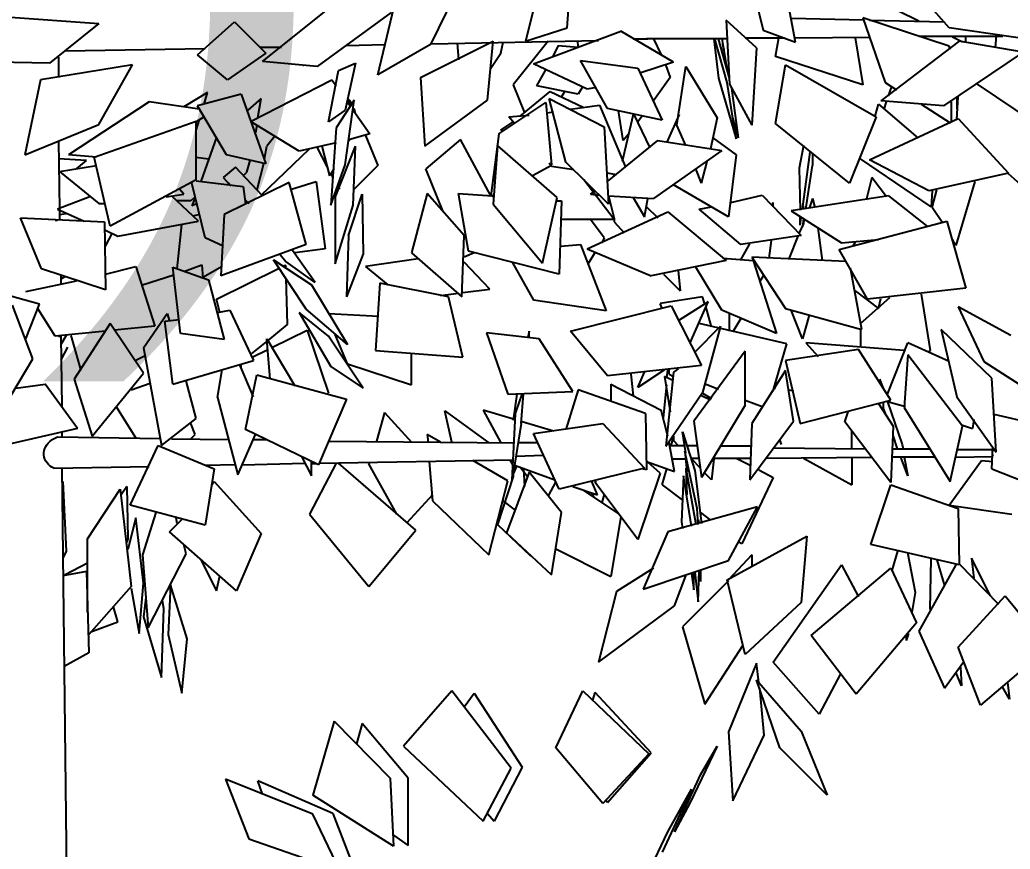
# Model space of a CAD drawing. Header units: millimetres. Extents: x 563079 to 571925, y 2063830 to 2067381.
# Drawn here: x 570974.444 to 570978.65, y 2066241.884 to 2066245.406 of the extents above; entities that cross this region are included whole.
import ezdxf
from ezdxf.enums import TextEntityAlignment as Align

# ---------------------------------------------------------------- set-up
doc = ezdxf.new("R2010")
doc.units = ezdxf.units.MM
doc.header["$MEASUREMENT"] = 0
doc.layers.add('MATCATDUONG', color=8, linetype='Continuous')
doc.layers.add('SO', color=48, linetype='Continuous')
doc.styles.add('TIEUDE', font='', dxfattribs={"width": 0.8})
doc.styles.get('TIEUDE').set_extended_font_data('.VnAvantH')

# ---------------------------------------------------------------- blocks, each defined once
blk = doc.blocks.new('fasfsfsdf')
at = {"color": 99, "linetype": 'ByBlock'}
for p, q in [((596091.9422, 2065630.7686), (596091.9185, 2065631.0897)), ((596090.3201, 2065630.7686), (596090.4961, 2065630.9684)), ((596091.1573, 2065630.9577), (596091.1097, 2065630.7579)), ((596092.0564, 2065630.9648), (596092.1182, 2065630.7115)), ((596090.9718, 2065630.7079), (596091.0146, 2065630.9291)), ((596092.3989, 2065630.9505), (596092.5226, 2065630.6972)), ((596090.4485, 2065630.7971), (596090.6293, 2065630.8863)), ((596092.7462, 2065630.5688), (596092.6701, 2065630.8899)), ((596093.2362, 2065630.6259), (596092.9222, 2065630.8756)), ((596092.6891, 2065630.8328), (596093.0031, 2065630.6045)), ((596090.3201, 2065630.6901), (596090.6864, 2065630.8114)), ((596090.6578, 2065630.8007), (596090.3391, 2065630.7935)), ((596090.6864, 2065630.8114), (596090.5912, 2065630.5367)), ((596090.6816, 2065630.8007), (596090.9908, 2065630.8078)), ((596091.1383, 2065630.6829), (596091.2667, 2065630.8007)), ((596091.2667, 2065630.8007), (596091.2525, 2065630.5295)), ((596093.3551, 2065630.7935), (596093.2219, 2065630.6615)), ((596093.5121, 2065630.6544), (596093.3551, 2065630.7935)), ((596094.3256, 2065630.815), (596093.9307, 2065630.7864)), ((596093.9307, 2065630.7864), (596094.14, 2065630.6187)), ((596089.9538, 2065630.7151), (596090.3201, 2065630.7686)), ((596091.1097, 2065630.7579), (596090.9718, 2065630.7079)), ((596091.4903, 2065630.6223), (596091.7139, 2065630.7543)), ((596092.0849, 2065630.6152), (596091.7139, 2065630.7543)), ((596092.1182, 2065630.7115), (596091.9422, 2065630.7686)), ((596090.0061, 2065630.6651), (596090.2772, 2065630.7115)), ((596090.4485, 2065630.7329), (596090.0917, 2065630.7329)), ((596090.1203, 2065630.7365), (596090.125, 2065630.6829)), ((596090.2487, 2065630.7044), (596090.2487, 2065630.7293)), ((596090.263, 2065630.7079), (596090.3058, 2065630.7293)), ((596090.2772, 2065630.7115), (596090.6102, 2065630.4582)), ((596090.9718, 2065630.7258), (596090.6578, 2065630.7293)), ((596090.7197, 2065630.7258), (596090.6864, 2065630.526)), ((596091.1859, 2065630.7258), (596091.0194, 2065630.7258)), ((596091.0574, 2065630.6473), (596091.0431, 2065630.7258)), ((596091.2525, 2065630.5545), (596091.3, 2065630.7222)), ((596091.262, 2065630.7222), (596091.6045, 2065630.7222)), ((596091.262, 2065630.5367), (596091.3143, 2065630.7222)), ((596091.2858, 2065630.7222), (596091.262, 2065630.5866)), ((596091.2762, 2065630.6722), (596091.281, 2065630.7008)), ((596091.3191, 2065630.7222), (596091.3, 2065630.5545)), ((596091.3143, 2065630.7222), (596091.3191, 2065630.7222)), ((596091.5759, 2065630.7222), (596091.5426, 2065630.6544)), ((596091.6616, 2065630.7222), (596091.5997, 2065630.7222)), ((596092.5178, 2065630.7008), (596091.809, 2065630.7151)), ((596091.8994, 2065630.7151), (596091.8947, 2065630.6865)), ((596092.0231, 2065630.7115), (596092.1706, 2065630.526)), ((596092.2229, 2065630.6615), (596092.2134, 2065630.7079)), ((596092.5654, 2065630.5581), (596092.2562, 2065630.7115)), ((596092.28, 2065630.4617), (596092.2562, 2065630.7115)), ((596092.4084, 2065630.7044), (596092.4037, 2065630.633)), ((596090.0061, 2065630.6651), (596090.3438, 2065630.4368)), ((596090.3153, 2065630.6758), (596090.3201, 2065630.6901)), ((596091.1383, 2065630.6829), (596091.1573, 2065630.3547)), ((596091.2762, 2065630.6794), (596091.2762, 2065630.6722)), ((596091.9803, 2065630.6936), (596091.8947, 2065630.6865)), ((596091.9803, 2065630.6936), (596092.0041, 2065630.6437)), ((596092.2657, 2065630.5973), (596092.2229, 2065630.6615)), ((596092.5226, 2065630.6972), (596092.7462, 2065630.5688)), ((596092.8806, 2065630.6935), (596092.7158, 2065630.6972)), ((596093.2457, 2065630.6865), (596093.1553, 2065630.6865)), ((596093.2219, 2065630.6615), (596093.3836, 2065630.5474)), ((596093.2504, 2065630.6901), (596093.2457, 2065630.6865)), ((596093.4788, 2065630.6794), (596094.0734, 2065630.6687)), ((596090.6864, 2065630.526), (596091.0574, 2065630.6473)), ((596091.4903, 2065630.6223), (596091.633, 2065630.5759)), ((596091.8852, 2065630.6294), (596091.6425, 2065630.5973)), ((596091.771, 2065630.4261), (596091.8852, 2065630.6294)), ((596091.8566, 2065630.5081), (596092.0849, 2065630.6152)), ((596092.9127, 2065630.5866), (596092.8413, 2065630.6187)), ((596092.8413, 2065630.6187), (596092.8841, 2065630.4189)), ((596093.0031, 2065630.6045), (596093.2362, 2065630.6259)), ((596093.3836, 2065630.5474), (596093.5121, 2065630.6544)), ((596094.102, 2065630.6437), (596094.102, 2065630.5581)), ((596094.14, 2065630.6187), (596094.5253, 2065630.6259)), ((596091.0146, 2065630.6116), (596090.6293, 2065630.3904)), ((596091.0574, 2065630.3618), (596091.0146, 2065630.6116)), ((596091.438, 2065630.6045), (596091.3048, 2065630.3868)), ((596091.476, 2065630.3547), (596091.438, 2065630.6045)), ((596091.5236, 2065630.608), (596091.5046, 2065630.5581)), ((596091.6425, 2065630.5973), (596091.5379, 2065630.3761)), ((596092.0707, 2065630.5224), (596092.0326, 2065630.5902)), ((596092.9555, 2065630.369), (596092.9127, 2065630.5866)), ((596093.0602, 2065630.608), (596093.0649, 2065630.608)), ((596093.0649, 2065630.608), (596093.0649, 2065630.608)), ((596093.9307, 2065630.3583), (596093.788, 2065630.6116)), ((596093.788, 2065630.6116), (596094.1781, 2065630.5474)), ((596090.5912, 2065630.5367), (596090.5436, 2065630.5046)), ((596091.3, 2065630.5545), (596091.2239, 2065630.2976)), ((596091.2239, 2065630.2976), (596091.262, 2065630.5367)), ((596091.5046, 2065630.5581), (596091.5759, 2065630.4582)), ((596092.5654, 2065630.5581), (596092.5464, 2065630.2655)), ((596092.9412, 2065630.5474), (596092.9222, 2065630.5224)), ((596093.2837, 2065630.3725), (596092.9412, 2065630.5474)), ((596094.1781, 2065630.5474), (596094.2447, 2065630.2298)), ((596090.2011, 2065630.5295), (596089.9157, 2065630.3369)), ((596090.5769, 2065630.4796), (596090.5627, 2065630.5188)), ((596091.2525, 2065630.5295), (596091.1573, 2065630.3547)), ((596091.2144, 2065630.3012), (596091.2429, 2065630.5117)), ((596091.8186, 2065630.5153), (596091.8566, 2065630.5081)), ((596092.0136, 2065630.4974), (596091.8709, 2065630.4296)), ((596091.8756, 2065630.5188), (596091.8947, 2065630.4867)), ((596091.8947, 2065630.4867), (596092.0707, 2065630.5224)), ((596091.966, 2065630.476), (596091.9518, 2065630.4974)), ((596092.142, 2065630.394), (596092.0136, 2065630.4974)), ((596092.1706, 2065630.526), (596092.123, 2065630.4082)), ((596093.4835, 2065630.4439), (596093.4693, 2065630.4938)), ((596093.4693, 2065630.4938), (596093.5692, 2065630.4332)), ((596090.2868, 2065630.3797), (596090.282, 2065630.476)), ((596090.282, 2065630.476), (596090.2868, 2065630.4724)), ((596090.2868, 2065630.4724), (596090.2868, 2065630.4225)), ((596090.3105, 2065630.369), (596090.3105, 2065630.4546)), ((596090.3438, 2065630.4368), (596090.6102, 2065630.4582)), ((596090.596, 2065630.4225), (596090.5865, 2065630.4546)), ((596092.0183, 2065630.4689), (596091.7853, 2065630.3476)), ((596091.947, 2065630.1977), (596092.0183, 2065630.4689)), ((596092.0326, 2065630.451), (596092.0088, 2065630.187)), ((596092.2324, 2065630.319), (596092.0326, 2065630.451)), ((596092.5464, 2065630.2655), (596092.28, 2065630.4617)), ((596092.8841, 2065630.187), (596092.8461, 2065630.4617)), ((596092.8461, 2065630.4617), (596092.9222, 2065630.344)), ((596092.8556, 2065630.4439), (596092.8651, 2065630.4617)), ((596092.8604, 2065630.4368), (596092.8699, 2065630.4653)), ((596092.8746, 2065630.4546), (596092.8604, 2065630.4332)), ((596092.8651, 2065630.4617), (596092.8699, 2065630.4582)), ((596093.3266, 2065630.4867), (596093.2219, 2065630.1906)), ((596093.2409, 2065630.4689), (596093.298, 2065630.4189)), ((596093.2552, 2065630.3868), (596093.2409, 2065630.4689)), ((596093.3266, 2065630.4867), (596093.5121, 2065630.4368)), ((596093.5026, 2065630.4225), (596093.7166, 2065630.4546)), ((596093.7166, 2065630.4546), (596094.0592, 2065630.2298)), ((596090.439, 2065630.4439), (596090.3153, 2065630.3654)), ((596090.6198, 2065630.4439), (596090.4533, 2065630.3012)), ((596090.634, 2065630.394), (596090.6198, 2065630.4439)), ((596091.5379, 2065630.3761), (596091.771, 2065630.4261)), ((596091.8043, 2065630.4403), (596091.6949, 2065630.1763)), ((596091.7044, 2065630.2905), (596091.7234, 2065630.4154)), ((596091.928, 2065630.4225), (596091.8043, 2065630.4403)), ((596092.0279, 2065630.4082), (596091.9993, 2065630.4118)), ((596092.8508, 2065630.4189), (596092.7795, 2065630.319)), ((596092.8413, 2065630.4047), (596092.8461, 2065630.4261)), ((596092.8841, 2065630.4189), (596092.9555, 2065630.369)), ((596093.3884, 2065630.2298), (596093.5121, 2065630.4368)), ((596090.282, 2065630.3832), (596090.0679, 2065630.1513)), ((596090.6578, 2065630.2084), (596090.282, 2065630.3832)), ((596090.3153, 2065630.3654), (596090.3105, 2065630.369)), ((596090.6293, 2065630.3904), (596090.7434, 2065630.1085)), ((596091.2144, 2065630.3012), (596091.2382, 2065630.3868)), ((596091.3048, 2065630.3868), (596091.3333, 2065630.2548)), ((596091.4665, 2065630.4011), (596091.5189, 2065630.2833)), ((596091.5902, 2065630.2584), (596091.6568, 2065630.4011)), ((596091.6235, 2065630.394), (596091.6425, 2065630.369)), ((596091.6568, 2065630.4011), (596091.6616, 2065630.4011)), ((596091.6616, 2065630.4011), (596091.7091, 2065630.2013)), ((596092.1896, 2065630.3904), (596092.104, 2065630.3975)), ((596092.1658, 2065630.3618), (596092.1896, 2065630.3904)), ((596092.2229, 2065630.3333), (596092.1706, 2065630.369)), ((596093.0792, 2065630.2441), (596093.2837, 2065630.369)), ((596093.2837, 2065630.369), (596093.2837, 2065630.3725)), ((596093.4835, 2065630.3904), (596093.5168, 2065630.369)), ((596093.5168, 2065630.3333), (596093.5026, 2065630.3797)), ((596093.9497, 2065630.2191), (596093.5168, 2065630.3725)), ((596093.5168, 2065630.1228), (596093.5168, 2065630.3725)), ((596090.7434, 2065630.1085), (596091.0574, 2065630.3618)), ((596091.438, 2065630.2691), (596091.476, 2065630.3547)), ((596091.7853, 2065630.3476), (596091.7662, 2065630.0193)), ((596092.2134, 2065630.3297), (596092.2229, 2065630.3333)), ((596092.9222, 2065630.344), (596092.946, 2065630.0158)), ((596093.26, 2065630.3547), (596093.2647, 2065630.3226)), ((596094.2447, 2065630.2298), (596093.9307, 2065630.3583)), ((596091.3238, 2065630.3012), (596091.2239, 2065630.2298)), ((596091.5569, 2065630.2905), (596091.2858, 2065630.2477)), ((596091.771, 2065630.1157), (596091.5569, 2065630.2905)), ((596091.6806, 2065630.319), (596091.7044, 2065630.2905)), ((596092.2324, 2065630.319), (596092.2657, 2065630.055)), ((596092.2657, 2065630.055), (596092.3942, 2065630.2941)), ((596092.3942, 2065630.2941), (596092.5416, 2065630.1692)), ((596092.7985, 2065630.3119), (596092.7462, 2065630.1834)), ((596092.7795, 2065630.319), (596092.8651, 2065630.2941)), ((596092.8699, 2065630.2869), (596092.8604, 2065630.2976)), ((596092.9222, 2065630.2798), (596093.0792, 2065630.2441)), ((596093.1838, 2065630.3083), (596093.2171, 2065630.2655)), ((596093.4312, 2065630.3048), (596093.4978, 2065630.1157)), ((596094.102, 2065630.2869), (596094.0972, 2065629.9979)), ((596094.1067, 2065630.2833), (596094.102, 2065630.2869)), ((596090.9432, 2065629.9979), (596090.9099, 2065630.2405)), ((596090.9385, 2065630.2691), (596090.9575, 2065630.1727)), ((596091.2858, 2065630.2477), (596091.5759, 2065630.0443)), ((596091.9851, 2065630.0479), (596092.2372, 2065630.2691)), ((596092.2372, 2065630.2691), (596092.2562, 2065630.0193)), ((596092.927, 2065630.0479), (596092.8413, 2065630.2655)), ((596092.8508, 2065630.0158), (596092.8413, 2065630.2655)), ((596092.984, 2065630.2655), (596092.9507, 2065630.1406)), ((596092.9603, 2065630.1763), (596093.0031, 2065630.2619)), ((596093.2409, 2065630.0586), (596093.0364, 2065630.2548)), ((596093.2267, 2065630.212), (596093.2171, 2065630.2655)), ((596090.3962, 2065630.0086), (596090.6959, 2065630.212)), ((596090.4057, 2065630.0764), (596090.6578, 2065630.2084)), ((596090.9004, 2065630.2334), (596090.9004, 2065630.1834)), ((596091.2239, 2065630.2298), (596091.2572, 2065629.9658)), ((596091.3714, 2065630.1085), (596091.3476, 2065630.2013)), ((596091.7662, 2065630.0193), (596091.947, 2065630.1977)), ((596093.2219, 2065630.1906), (596093.3884, 2065630.2298)), ((596093.3028, 2065630.1549), (596093.2885, 2065630.2049)), ((596093.5168, 2065630.2191), (596093.4645, 2065630.212)), ((596093.8831, 2065629.9266), (596093.9497, 2065630.2191)), ((596093.9402, 2065630.2191), (596094.0592, 2065630.2298)), ((596093.983, 2065630.2049), (596094.102, 2065630.212)), ((596094.0259, 2065630.1692), (596093.983, 2065630.2049)), ((596090.929, 2065629.9979), (596090.9004, 2065630.1834)), ((596090.9575, 2065630.1727), (596090.9528, 2065629.9944)), ((596091.3714, 2065630.1085), (596091.3952, 2065630.1692)), ((596091.9137, 2065630.1656), (596092.0088, 2065630.1799)), ((596092.0088, 2065630.1799), (596092.0183, 2065630.1942)), ((596092.0088, 2065630.1834), (596092.0897, 2065630.1406)), ((596092.4703, 2065629.9908), (596092.5416, 2065630.1692)), ((596092.7462, 2065630.1834), (596092.8461, 2065630.0835)), ((596092.946, 2065630.0158), (596092.8841, 2065630.187)), ((596092.9317, 2065630.1692), (596092.9507, 2065630.1406)), ((596093.2314, 2065630.1906), (596093.26, 2065630.08)), ((596093.2362, 2065630.055), (596093.3503, 2065630.1763)), ((596093.317, 2065630.1406), (596093.3028, 2065630.1549)), ((596093.3503, 2065630.1763), (596093.4027, 2065630.1335)), ((596094.0972, 2065630.1585), (596093.9307, 2065630.0229)), ((596094.0972, 2065630.1585), (596093.9402, 2065630.1834)), ((596089.9918, 2065630.08), (596090.0679, 2065630.1478)), ((596090.0679, 2065630.1513), (596090.4057, 2065630.0764)), ((596090.2106, 2065630.1157), (596090.2915, 2065629.8445)), ((596090.5865, 2065630.0514), (596090.6483, 2065630.1335)), ((596090.6483, 2065630.1335), (596090.6721, 2065630.0372)), ((596091.7329, 2065630.1442), (596091.771, 2065630.1513)), ((596091.7472, 2065630.1478), (596091.7424, 2065630.1406)), ((596091.7424, 2065629.9551), (596091.8709, 2065630.1228)), ((596092.9365, 2065630.1335), (596092.9412, 2065630.1478)), ((596093.0078, 2065630.1157), (596092.9698, 2065629.8302)), ((596093.1125, 2065630.0835), (596093.0078, 2065630.1157)), ((596093.0506, 2065629.8481), (596093.122, 2065630.1121)), ((596093.122, 2065630.1121), (596093.3979, 2065629.9765)), ((596093.5168, 2065630.1192), (596093.317, 2065630.0943)), ((596093.4027, 2065630.1335), (596093.3694, 2065630.0978)), ((596093.5168, 2065630.1228), (596093.8831, 2065629.9266)), ((596090.3914, 2065630.0051), (596090.3724, 2065630.08)), ((596090.3914, 2065630.0764), (596090.3962, 2065630.0086)), ((596091.2572, 2065629.9658), (596091.4903, 2065630.1014)), ((596091.8423, 2065630.0621), (596091.8233, 2065630.0764)), ((596092.9079, 2065630.0835), (596092.9127, 2065630.0943)), ((596093.317, 2065630.0943), (596093.3075, 2065630.0193)), ((596093.3836, 2065630.1014), (596093.3741, 2065630.1085)), ((596093.4788, 2065629.8766), (596093.5359, 2065630.1085)), ((596093.5692, 2065630.0621), (596093.5882, 2065630.0835)), ((596090.5769, 2065630.055), (596090.4104, 2065629.923)), ((596090.5769, 2065630.055), (596090.9908, 2065629.9908)), ((596090.9004, 2065630.0443), (596090.8909, 2065630.0051)), ((596090.9004, 2065630.0443), (596090.9147, 2065630.0015)), ((596091.1145, 2065630.0586), (596090.948, 2065629.8873)), ((596091.0717, 2065630.0158), (596091.0669, 2065630.0265)), ((596091.0669, 2065630.0086), (596091.0669, 2065630.0265)), ((596091.2477, 2065630.0265), (596091.1145, 2065630.0586)), ((596091.7662, 2065630.055), (596091.5759, 2065630.0443)), ((596091.614, 2065629.9658), (596091.5997, 2065630.0443)), ((596091.6616, 2065630.0479), (596091.614, 2065629.9658)), ((596091.7662, 2065630.055), (596091.7424, 2065629.9587)), ((596091.8423, 2065630.0621), (596091.8043, 2065630.0586)), ((596091.9851, 2065630.0336), (596091.966, 2065630.0336)), ((596091.966, 2065630.0336), (596091.9755, 2065629.7232)), ((596092.0469, 2065629.7696), (596091.9851, 2065630.0479)), ((596092.2657, 2065630.055), (596092.2514, 2065630.0586)), ((596092.261, 2065630.055), (596092.2514, 2065630.0514)), ((596092.4037, 2065630.0657), (596092.261, 2065630.055)), ((596092.3609, 2065629.8195), (596092.4037, 2065630.0657)), ((596092.3799, 2065629.8873), (596092.5369, 2065630.0657)), ((596092.5369, 2065630.0657), (596092.6035, 2065629.8124)), ((596092.8128, 2065630.0621), (596092.808, 2065629.8088)), ((596092.8699, 2065629.8873), (596092.8128, 2065630.0621)), ((596092.927, 2065630.0479), (596092.927, 2065629.766)), ((596093.3075, 2065630.0372), (596093.2933, 2065630.0229)), ((596093.3075, 2065630.0265), (596093.298, 2065630.0265)), ((596093.5073, 2065629.948), (596093.6215, 2065630.055)), ((596093.5216, 2065630.0514), (596093.5406, 2065630.0336)), ((596093.5216, 2065630.0479), (596093.5359, 2065630.0122)), ((596093.5406, 2065630.0336), (596093.5977, 2065630.0336)), ((596093.6453, 2065630.0514), (596093.5692, 2065630.0621)), ((596093.9688, 2065630.0514), (596094.1067, 2065629.9979)), ((596090.3486, 2065629.9408), (596090.3914, 2065630.0051)), ((596090.9908, 2065629.9908), (596090.7767, 2065629.8552)), ((596090.9385, 2065629.9979), (596090.9385, 2065630.0122)), ((596091.2049, 2065629.8481), (596091.3809, 2065629.9979)), ((596091.5141, 2065629.9872), (596091.2667, 2065629.7803)), ((596091.3809, 2065629.9979), (596091.3286, 2065630.0086)), ((596091.8566, 2065629.8302), (596091.5141, 2065629.9872)), ((596091.6045, 2065630.0086), (596091.5569, 2065629.9622)), ((596092.2562, 2065630.0193), (596092.0469, 2065629.7696)), ((596092.927, 2065629.766), (596092.8508, 2065630.0158)), ((596093.5121, 2065630.0229), (596093.5359, 2065630.0122)), ((596093.9307, 2065630.0229), (596093.9022, 2065630.0229)), ((596094.1067, 2065629.9979), (596093.9926, 2065629.948)), ((596094.0972, 2065629.9979), (596094.0972, 2065629.9944)), ((596094.0972, 2065629.9944), (596094.0972, 2065629.9515)), ((596090.3296, 2065629.948), (596090.2487, 2065629.6625)), ((596090.7863, 2065629.8267), (596090.3296, 2065629.948)), ((596090.9432, 2065629.923), (596090.9337, 2065629.9551)), ((596090.9337, 2065629.9551), (596090.9385, 2065629.9444)), ((596090.9385, 2065629.9587), (596090.9432, 2065629.923)), ((596090.9385, 2065629.9444), (596090.9385, 2065629.9373)), ((596090.9528, 2065629.9301), (596090.948, 2065629.9622)), ((596090.9528, 2065629.9301), (596090.9528, 2065629.9658)), ((596091.7424, 2065629.9444), (596091.6996, 2065629.898)), ((596091.7424, 2065629.9587), (596091.7424, 2065629.9551)), ((596091.7424, 2065629.9551), (596091.7424, 2065629.9444)), ((596091.7424, 2065629.9551), (596091.966, 2065629.9551)), ((596091.7853, 2065629.8766), (596091.8423, 2065629.9551)), ((596093.3979, 2065629.9765), (596093.4122, 2065629.7161)), ((596093.5026, 2065629.9765), (596093.5311, 2065629.9694)), ((596093.8498, 2065629.8837), (596093.5073, 2065629.948)), ((596093.9069, 2065629.9444), (596093.9022, 2065629.6554)), ((596094.2637, 2065629.9622), (596093.9069, 2065629.9444)), ((596094.0972, 2065629.9765), (596094.0687, 2065629.9801)), ((596094.1162, 2065629.9515), (596094.1067, 2065629.9515)), ((596094.1733, 2065629.7446), (596094.2637, 2065629.9622)), ((596090.8576, 2065629.7803), (596090.8766, 2065629.9194)), ((596090.9385, 2065629.9373), (596090.9575, 2065629.898)), ((596093.5977, 2065629.7446), (596093.5787, 2065629.9337)), ((596093.9022, 2065629.9087), (596093.8498, 2065629.8837)), ((596090.2915, 2065629.8445), (596090.3058, 2065629.8695)), ((596090.7767, 2065629.8552), (596090.6198, 2065629.8695)), ((596090.7197, 2065629.8588), (596090.7292, 2065629.8409)), ((596090.948, 2065629.8873), (596091.2049, 2065629.8481)), ((596090.9623, 2065629.8837), (596091.0003, 2065629.7874)), ((596091.0764, 2065629.8659), (596091.086, 2065629.791)), ((596091.7853, 2065629.8766), (596091.7948, 2065629.8552)), ((596092.3894, 2065629.6269), (596092.3799, 2065629.8873)), ((596092.8699, 2065629.8873), (596092.8794, 2065629.6269)), ((596093.4027, 2065629.8409), (596093.4788, 2065629.8766)), ((596093.9022, 2065629.8409), (596093.8736, 2065629.8945)), ((596090.6673, 2065629.6162), (596090.7863, 2065629.8267)), ((596091.2049, 2065629.7839), (596091.1668, 2065629.8516)), ((596091.8566, 2065629.8302), (596091.5855, 2065629.7161)), ((596091.8852, 2065629.8481), (596091.7757, 2065629.5662)), ((596091.9708, 2065629.8409), (596091.8852, 2065629.8481)), ((596091.9755, 2065629.7232), (596092.3609, 2065629.8195)), ((596092.9698, 2065629.8302), (596093.0982, 2065629.8124)), ((596093.0126, 2065629.6875), (596093.1077, 2065629.8231)), ((596093.0506, 2065629.8481), (596093.4122, 2065629.7161)), ((596090.7577, 2065629.7767), (596091.1573, 2065629.7946)), ((596091.1573, 2065629.7946), (596091.0146, 2065629.5769)), ((596091.1526, 2065629.7803), (596091.0527, 2065629.4699)), ((596091.281, 2065629.791), (596091.1526, 2065629.7803)), ((596091.2667, 2065629.7803), (596091.5855, 2065629.7161)), ((596091.8233, 2065629.816), (596091.8519, 2065629.7696)), ((596092.3371, 2065629.8124), (596092.3799, 2065629.7946)), ((596092.6035, 2065629.8124), (596092.3894, 2065629.6269)), ((596092.5749, 2065629.7874), (596092.7985, 2065629.7553)), ((596092.808, 2065629.8088), (596092.8794, 2065629.6269)), ((596093.0126, 2065629.6875), (596093.1363, 2065629.7767)), ((596093.1886, 2065629.7839), (596093.0269, 2065629.6768)), ((596093.0506, 2065629.5733), (596093.1886, 2065629.7839)), ((596093.1601, 2065629.8053), (596093.1363, 2065629.7767)), ((596090.6911, 2065629.4877), (596090.7387, 2065629.7482)), ((596091.2858, 2065629.5698), (596091.3952, 2065629.7517)), ((596091.4713, 2065629.7375), (596091.4618, 2065629.6518)), ((596092.1753, 2065629.7731), (596092.0849, 2065629.6126)), ((596092.2705, 2065629.659), (596092.3799, 2065629.7731)), ((596092.7985, 2065629.7553), (596092.7034, 2065629.6768)), ((596093.141, 2065629.7624), (596093.1363, 2065629.7517)), ((596093.1458, 2065629.7553), (596093.141, 2065629.7624)), ((596093.4312, 2065629.6162), (596093.1648, 2065629.7482)), ((596093.4074, 2065629.7553), (596093.4883, 2065629.7089)), ((596093.6167, 2065629.7517), (596093.4645, 2065629.6982)), ((596093.4931, 2065629.7624), (596093.4883, 2065629.7054)), ((596093.5692, 2065629.7339), (596093.4931, 2065629.7624)), ((596093.5834, 2065629.4699), (596093.6167, 2065629.7517)), ((596093.7737, 2065629.7553), (596093.6929, 2065629.502)), ((596093.9022, 2065629.7232), (596093.7737, 2065629.7553)), ((596093.9022, 2065629.6554), (596094.1733, 2065629.7446)), ((596091.124, 2065629.6911), (596091.105, 2065629.7196)), ((596091.5331, 2065629.7232), (596091.4618, 2065629.6518)), ((596093.1363, 2065629.7054), (596093.1315, 2065629.5091)), ((596093.4645, 2065629.6982), (596093.3979, 2065629.4449)), ((596093.7452, 2065629.6768), (596093.612, 2065629.7196)), ((596094.2399, 2065629.6483), (596094.0259, 2065629.6947)), ((596094.0734, 2065629.7125), (596094.0925, 2065629.7018)), ((596094.0925, 2065629.7161), (596094.0925, 2065629.6804)), ((596094.1828, 2065629.5948), (596094.5586, 2065629.6982)), ((596090.2487, 2065629.6625), (596090.6673, 2065629.6162)), ((596090.7197, 2065629.6518), (596090.6198, 2065629.5769)), ((596092.3846, 2065629.6447), (596092.2705, 2065629.659)), ((596092.4465, 2065629.6269), (596092.7367, 2065629.684)), ((596092.7367, 2065629.684), (596092.7557, 2065629.3985)), ((596093.0269, 2065629.6768), (596092.8746, 2065629.4235)), ((596090.439, 2065629.6376), (596090.4009, 2065629.3985)), ((596090.6959, 2065629.5127), (596090.5722, 2065629.6233)), ((596090.6198, 2065629.5769), (596090.6102, 2065629.6197)), ((596091.3571, 2065629.5948), (596091.3666, 2065629.6269)), ((596091.3666, 2065629.6269), (596091.5474, 2065629.5983)), ((596091.7757, 2065629.5662), (596092.0849, 2065629.6126)), ((596092.3846, 2065629.37), (596092.4465, 2065629.6269)), ((596092.4037, 2065629.6411), (596092.4798, 2065629.6304)), ((596093.4169, 2065629.5591), (596093.4312, 2065629.6162)), ((596090.0584, 2065629.4627), (596090.282, 2065629.5841)), ((596090.282, 2065629.5841), (596090.1726, 2065629.3521)), ((596091.0146, 2065629.5769), (596090.6911, 2065629.4877)), ((596090.9432, 2065629.4485), (596090.9908, 2065629.5698)), ((596091.0527, 2065629.4699), (596091.2858, 2065629.5698)), ((596091.3286, 2065629.4984), (596091.3524, 2065629.5805)), ((596091.3428, 2065629.6055), (596091.4665, 2065629.527)), ((596091.419, 2065629.4306), (596091.3428, 2065629.6055)), ((596091.4998, 2065629.5876), (596091.3714, 2065629.3343)), ((596091.928, 2065629.4806), (596091.4998, 2065629.5876)), ((596091.5379, 2065629.5769), (596091.5474, 2065629.5983)), ((596092.8746, 2065629.4235), (596093.0506, 2065629.5733)), ((596093.3741, 2065629.5698), (596093.2742, 2065629.3557)), ((596093.4265, 2065629.5591), (596093.3741, 2065629.5698)), ((596094.1162, 2065629.4592), (596094.1876, 2065629.5733)), ((596094.2399, 2065629.4485), (596094.1828, 2065629.5948)), ((596094.2114, 2065629.3628), (596094.297, 2065629.5912)), ((596090.9147, 2065629.5484), (596090.9432, 2065629.4485)), ((596091.2049, 2065629.5341), (596091.2382, 2065629.477)), ((596091.2525, 2065629.4806), (596091.2525, 2065629.5555)), ((596092.9555, 2065629.5555), (596092.7414, 2065629.5448)), ((596093.0792, 2065629.5591), (596092.946, 2065629.3307)), ((596092.9555, 2065629.4592), (596093.0792, 2065629.5591)), ((596093.65, 2065629.5234), (596093.5882, 2065629.5305)), ((596093.6167, 2065629.2558), (596093.65, 2065629.5234)), ((596093.6405, 2065629.5555), (596093.631, 2065629.5234)), ((596093.7404, 2065629.4092), (596093.6405, 2065629.5555)), ((596090.1393, 2065629.2808), (596090.3534, 2065629.4877)), ((596090.3534, 2065629.4877), (596090.2868, 2065629.2023)), ((596090.6959, 2065629.4877), (596090.6959, 2065629.4128)), ((596091.0098, 2065629.4271), (596091.3809, 2065629.5127)), ((596091.3999, 2065629.3914), (596091.2905, 2065629.502)), ((596091.2905, 2065629.502), (596091.3666, 2065629.2201)), ((596091.771, 2065629.2915), (596091.928, 2065629.4806)), ((596092.104, 2065629.452), (596092.104, 2065629.4806)), ((596092.104, 2065629.4806), (596092.1087, 2065629.452)), ((596093.0459, 2065629.4842), (596092.9555, 2065629.2166)), ((596093.1934, 2065629.4128), (596093.0459, 2065629.4842)), ((596093.1315, 2065629.5091), (596093.2124, 2065629.4413)), ((596093.6929, 2065629.502), (596093.8641, 2065629.4842)), ((596093.7404, 2065629.3022), (596093.8831, 2065629.5127)), ((596093.8831, 2065629.5127), (596094.0354, 2065629.2772)), ((596093.9022, 2065629.4806), (596094.1162, 2065629.4592)), ((596091.9185, 2065629.2237), (596092.0612, 2065629.4485)), ((596092.0612, 2065629.4485), (596092.2847, 2065629.4734)), ((596092.2847, 2065629.4734), (596092.1944, 2065629.213)), ((596092.808, 2065629.238), (596092.9555, 2065629.4592)), ((596092.8746, 2065629.3414), (596092.927, 2065629.4663)), ((596093.2171, 2065629.4485), (596093.0982, 2065629.2487)), ((596093.2029, 2065629.2772), (596093.2171, 2065629.4485)), ((596093.2124, 2065629.4413), (596093.2837, 2065629.3843)), ((596093.3979, 2065629.4449), (596093.5834, 2065629.4699)), ((596093.9069, 2065629.4734), (596093.9069, 2065629.477)), ((596094.0496, 2065629.4627), (596094.0068, 2065629.3129)), ((596094.0687, 2065629.4627), (596094.0925, 2065629.4235)), ((596094.0925, 2065629.4592), (596094.0877, 2065629.1595)), ((596094.102, 2065629.4592), (596094.0925, 2065629.4592)), ((596090.3201, 2065629.3521), (596090.4961, 2065629.4306)), ((596090.4009, 2065629.3985), (596090.4104, 2065629.3914)), ((596090.5817, 2065629.213), (596090.4961, 2065629.4306)), ((596090.5056, 2065629.395), (596090.5103, 2065629.3985)), ((596090.5103, 2065629.3985), (596090.929, 2065629.4306)), ((596090.5674, 2065629.188), (596090.7054, 2065629.4021)), ((596090.7054, 2065629.4021), (596091.0146, 2065629.3557)), ((596090.929, 2065629.4306), (596090.8766, 2065629.3735)), ((596091.0669, 2065629.2273), (596091.0098, 2065629.4271)), ((596092.7557, 2065629.3985), (596092.3846, 2065629.37)), ((596093.279, 2065629.37), (596093.2124, 2065629.4021)), ((596093.7404, 2065629.4092), (596093.6643, 2065628.9954)), ((596094.0639, 2065629.4128), (596094.0925, 2065629.3593)), ((596090.263, 2065629.0774), (596090.4961, 2065629.3807)), ((596090.4961, 2065629.3807), (596090.5103, 2065629.1559)), ((596091.0146, 2065629.3557), (596090.9528, 2065629.0881)), ((596091.1859, 2065629.1666), (596091.1859, 2065629.395)), ((596091.1859, 2065629.395), (596091.4047, 2065629.0988)), ((596092.6035, 2065629.2522), (596092.6035, 2065629.3843)), ((596093.6167, 2065629.2558), (596093.2742, 2065629.3557)), ((596093.7309, 2065629.3771), (596093.7737, 2065629.3557)), ((596094.4064, 2065629.0346), (596094.2114, 2065629.3628)), ((596090.1726, 2065629.3521), (596089.9585, 2065629.213)), ((596090.9813, 2065629.0988), (596091.0146, 2065629.3129)), ((596091.0146, 2065629.3129), (596091.1573, 2065629.0881)), ((596091.3714, 2065629.3343), (596091.771, 2065629.2915)), ((596091.4713, 2065629.32), (596091.4903, 2065629.3058)), ((596091.5093, 2065629.2986), (596091.5093, 2065629.3165)), ((596091.5189, 2065629.2808), (596091.5141, 2065629.3165)), ((596091.5284, 2065629.3165), (596091.6425, 2065629.2415)), ((596092.8746, 2065629.3414), (596092.6035, 2065629.2522)), ((596092.946, 2065629.3307), (596092.808, 2065629.238)), ((596093.2742, 2065629.2023), (596093.3313, 2065629.3379)), ((596093.3266, 2065629.3236), (596093.3266, 2065629.3379)), ((596093.4265, 2065629.1987), (596093.4074, 2065629.3165)), ((596090.1203, 2065628.9668), (596090.1393, 2065629.2808)), ((596090.6007, 2065629.2415), (596090.615, 2065629.2772)), ((596090.615, 2065629.2772), (596090.6102, 2065629.2558)), ((596091.4903, 2065629.3058), (596091.5236, 2065628.9918)), ((596091.5093, 2065629.2986), (596091.4903, 2065629.2879)), ((596091.4903, 2065629.2701), (596091.5284, 2065629.2879)), ((596091.5284, 2065629.2879), (596091.5046, 2065629.1381)), ((596091.6425, 2065629.2415), (596091.614, 2065629.3058)), ((596091.6711, 2065629.2986), (596091.6616, 2065629.2059)), ((596093.26, 2065629.2951), (596092.8794, 2065629.1916)), ((596093.3075, 2065629.0631), (596093.26, 2065629.2951)), ((596093.5168, 2065629.1095), (596093.5597, 2065629.2701)), ((596093.9593, 2065629.0346), (596093.7404, 2065629.3022)), ((596094.0354, 2065629.2772), (596093.9593, 2065629.0346)), ((596091.0003, 2065629.2308), (596090.9813, 2065629.2273)), ((596091.0527, 2065629.2487), (596091.0574, 2065629.2487)), ((596091.0622, 2065629.238), (596091.0622, 2065629.2344)), ((596091.3524, 2065629.2558), (596091.3, 2065629.2344)), ((596091.5331, 2065629.1131), (596091.5189, 2065629.2522)), ((596091.7567, 2065629.2558), (596091.5426, 2065629.1452)), ((596091.6092, 2065629.1309), (596091.8947, 2065629.2308)), ((596091.7567, 2065629.2558), (596091.7567, 2065629.1809)), ((596091.8947, 2065629.2308), (596091.947, 2065629.0631)), ((596093.7928, 2065629.2308), (596093.7119, 2065629.2594)), ((596094.0211, 2065629.0667), (596094.1591, 2065629.2558)), ((596094.2827, 2065629.238), (596094.1591, 2065629.2558)), ((596090.2868, 2065629.2023), (596090.1203, 2065628.9668)), ((596090.9528, 2065629.0881), (596090.5674, 2065629.188)), ((596091.1859, 2065629.188), (596091.1097, 2065629.1595)), ((596091.3666, 2065629.2166), (596091.3286, 2065629.1952)), ((596091.3333, 2065629.188), (596091.3714, 2065629.2059)), ((596091.5236, 2065628.9918), (596091.3666, 2065629.2201)), ((596092.1944, 2065629.213), (596091.9185, 2065629.2237)), ((596092.1373, 2065629.0881), (596092.1278, 2065629.213)), ((596092.1706, 2065629.1024), (596092.1325, 2065629.213)), ((596092.1563, 2065629.213), (596092.1706, 2065629.1024)), ((596092.8794, 2065629.1916), (596092.9983, 2065628.9133)), ((596092.9603, 2065629.213), (596092.9555, 2065629.2166)), ((596093.4265, 2065629.1987), (596093.3408, 2065628.8705)), ((596090.5103, 2065629.1559), (596090.3153, 2065628.8419)), ((596090.5056, 2065629.1595), (596090.5817, 2065629.1809)), ((596090.5817, 2065629.1809), (596090.5199, 2065628.9989)), ((596090.6198, 2065629.1738), (596090.5579, 2065629.0774)), ((596090.6007, 2065629.1523), (596090.5912, 2065629.1309)), ((596090.6007, 2065629.1773), (596090.6007, 2065629.1523)), ((596091.1859, 2065629.1666), (596091.3714, 2065628.8598)), ((596091.5141, 2065629.0346), (596091.5426, 2065629.1452)), ((596092.1658, 2065629.106), (596092.299, 2065629.1452)), ((596092.299, 2065629.1452), (596092.2229, 2065629.0061)), ((596093.7737, 2065629.0275), (596093.8546, 2065629.1559)), ((596090.1298, 2065629.1274), (596089.6826, 2065629.0239)), ((596090.1298, 2065629.1238), (596090.1298, 2065629.1274)), ((596090.2154, 2065629.106), (596090.2202, 2065629.0667)), ((596090.7625, 2065629.0953), (596090.7482, 2065629.1381)), ((596091.6092, 2065629.1309), (596091.6045, 2065628.8919)), ((596092.1753, 2065628.8491), (596092.1611, 2065629.1274)), ((596092.1611, 2065629.1024), (596092.1658, 2065629.106)), ((596092.4608, 2065629.1416), (596092.2752, 2065629.0061)), ((596092.4322, 2065629.0096), (596092.4608, 2065629.1416)), ((596092.7176, 2065629.1345), (596092.6035, 2065629.0096)), ((596092.7176, 2065629.1345), (596092.7509, 2065629.0132)), ((596093.6643, 2065628.9954), (596093.5168, 2065629.1095)), ((596090.263, 2065629.081), (596090.2202, 2065629.0667)), ((596090.3153, 2065628.8419), (596090.263, 2065629.0774)), ((596090.5579, 2065629.0774), (596090.5674, 2065628.8384)), ((596090.5674, 2065628.8384), (596090.7625, 2065629.0953)), ((596091.1668, 2065628.8491), (596090.9813, 2065629.0988)), ((596091.1573, 2065629.0881), (596091.1668, 2065628.8491)), ((596091.4047, 2065629.0988), (596091.3714, 2065628.8598)), ((596091.79, 2065629.0881), (596091.614, 2065628.899)), ((596092.0849, 2065629.0453), (596091.79, 2065629.0881)), ((596091.9993, 2065629.056), (596092.1325, 2065629.0953)), ((596092.1373, 2065629.0881), (596092.1753, 2065628.8491)), ((596092.9983, 2065628.9133), (596093.3075, 2065629.0631)), ((596093.5216, 2065629.0417), (596093.5406, 2065629.0881)), ((596094.0211, 2065629.0667), (596094.4112, 2065628.9775)), ((596090.5389, 2065628.9811), (596090.5579, 2065629.0382)), ((596090.7339, 2065628.9847), (596090.7339, 2065629.056)), ((596091.4523, 2065629.0524), (596091.3999, 2065628.8883)), ((596091.438, 2065628.9632), (596091.4523, 2065629.0524)), ((596091.4903, 2065629.0346), (596091.4903, 2065629.0168)), ((596091.4998, 2065628.9954), (596091.4903, 2065629.031)), ((596091.9755, 2065628.8098), (596092.0849, 2065629.0453)), ((596092.4798, 2065629.0096), (596092.5369, 2065629.0417)), ((596092.5369, 2065629.0417), (596092.5321, 2065629.0096)), ((596093.2742, 2065629.0203), (596093.2171, 2065629.0203)), ((596093.3408, 2065628.8705), (596093.2647, 2065629.0417)), ((596093.6215, 2065629.0239), (596093.3789, 2065629.0203)), ((596093.5406, 2065629.0239), (596093.5216, 2065629.0417)), ((596093.6691, 2065629.0239), (596094.1067, 2065629.031)), ((596094.0877, 2065629.0489), (596094.0877, 2065629.031)), ((596094.1067, 2065629.031), (596094.1309, 2065629.0171)), ((596090.1393, 2065628.8955), (596090.1345, 2065628.9882)), ((596090.2852, 2065628.9775), (596090.1345, 2065628.9775)), ((596090.1345, 2065628.9775), (596090.1345, 2065628.974)), ((596090.5617, 2065628.9811), (596090.4009, 2065628.9811)), ((596090.5199, 2065628.9989), (596090.5151, 2065628.9811)), ((596091.0661, 2065628.9847), (596090.6721, 2065628.9811)), ((596091.0384, 2065629.0168), (596091.0336, 2065628.9989)), ((596091.1611, 2065628.9918), (596091.2916, 2065628.9918)), ((596091.4341, 2065628.9954), (596091.3903, 2065628.9954)), ((596091.5072, 2065628.9954), (596091.4431, 2065628.9954)), ((596091.4903, 2065629.0168), (596091.4713, 2065628.9954)), ((596091.4856, 2065628.8848), (596091.5093, 2065629.0061)), ((596092.0659, 2065629.0061), (596092.1503, 2065629.0061)), ((596092.9507, 2065629.0132), (596092.1673, 2065629.0061)), ((596093.6786, 2065628.9954), (596093.4407, 2065628.8955)), ((596093.7975, 2065628.742), (596093.6786, 2065628.9954)), ((596090.1345, 2065628.974), (596090.1345, 2065628.9704)), ((596090.1345, 2065628.9561), (596090.1345, 2065628.9525)), ((596090.2915, 2065628.9454), (596090.1345, 2065628.949)), ((596090.3796, 2065628.9454), (596090.5627, 2065628.9454)), ((596090.5103, 2065628.9454), (596090.4961, 2065628.8669)), ((596090.4961, 2065628.8669), (596090.5246, 2065628.9454)), ((596091.0979, 2065628.9418), (596090.6483, 2065628.9454)), ((596090.7339, 2065628.9454), (596090.7339, 2065628.8277)), ((596090.9385, 2065628.9418), (596090.7339, 2065628.8277)), ((596091.1621, 2065628.9632), (596091.1621, 2065628.9668)), ((596091.3218, 2065628.9418), (596091.1621, 2065628.9418)), ((596091.2239, 2065628.9418), (596091.1621, 2065628.9097)), ((596091.3191, 2065628.9383), (596091.3286, 2065628.8491)), ((596091.3761, 2065628.899), (596091.4142, 2065628.9383)), ((596091.417, 2065628.9418), (596091.3828, 2065628.9418)), ((596091.3904, 2065628.7278), (596091.4427, 2065628.9704)), ((596091.4427, 2065628.9704), (596091.4332, 2065628.8848)), ((596091.4951, 2065628.9383), (596091.4392, 2065628.9383)), ((596092.042, 2065628.9529), (596092.1594, 2065628.9489)), ((596092.9936, 2065628.9204), (596092.1706, 2065628.9347)), ((596092.1848, 2065628.9347), (596092.1753, 2065628.9169)), ((596093.0697, 2065628.949), (596093.0269, 2065628.8669)), ((596090.1393, 2065628.8955), (596089.7682, 2065628.7492)), ((596090.1821, 2065628.9311), (596090.1345, 2065628.9276)), ((596090.3201, 2065628.742), (596090.1821, 2065628.9311)), ((596091.1288, 2065628.8919), (596091.0669, 2065628.8598)), ((596091.438, 2065628.899), (596091.3952, 2065628.66)), ((596091.438, 2065628.899), (596091.4332, 2065628.7849)), ((596091.6045, 2065628.9276), (596091.4856, 2065628.8848)), ((596091.5379, 2065628.8277), (596091.5189, 2065628.8955)), ((596091.5474, 2065628.8776), (596091.5997, 2065628.924)), ((596091.6045, 2065628.8919), (596091.6235, 2065628.8955)), ((596091.614, 2065628.899), (596091.9755, 2065628.8098)), ((596092.1611, 2065628.9097), (596091.9946, 2065628.8491)), ((596092.1087, 2065628.8598), (596092.142, 2065628.9026)), ((596092.1278, 2065628.899), (596092.123, 2065628.8205)), ((596092.1563, 2065628.9097), (596092.1706, 2065628.8741)), ((596092.1706, 2065628.9133), (596092.1753, 2065628.9169)), ((596092.1944, 2065628.8455), (596092.3418, 2065628.9311)), ((596092.5274, 2065628.9276), (596092.5131, 2065628.7599)), ((596092.5844, 2065628.635), (596092.9127, 2065628.9204)), ((596092.6653, 2065628.7028), (596092.7842, 2065628.9169)), ((596092.7842, 2065628.9169), (596092.7795, 2065628.924)), ((596092.9222, 2065628.9204), (596093.0364, 2065628.7028)), ((596093.0126, 2065628.9204), (596093.0078, 2065628.9169)), ((596093.0078, 2065628.9169), (596093.0269, 2065628.9169)), ((596093.0269, 2065628.9204), (596093.0126, 2065628.9204)), ((596093.0269, 2065628.924), (596093.0221, 2065628.924)), ((596093.0269, 2065628.8669), (596093.0269, 2065628.9276)), ((596093.0269, 2065628.9169), (596093.0269, 2065628.924)), ((596093.3218, 2065628.9133), (596093.0554, 2065628.9204)), ((596093.3503, 2065628.9133), (596093.4788, 2065628.9097)), ((596093.4407, 2065628.8955), (596093.4788, 2065628.6564)), ((596094.121, 2065628.899), (596093.7166, 2065628.9062)), ((596094.0877, 2065628.899), (596094.0211, 2065623.2369)), ((596091.0669, 2065628.8598), (596091.2001, 2065628.5779)), ((596091.3286, 2065628.8491), (596091.3571, 2065628.8776)), ((596091.3999, 2065628.8883), (596091.3714, 2065628.6635)), ((596091.4142, 2065628.6528), (596091.4475, 2065628.8669)), ((596091.4475, 2065628.8669), (596091.457, 2065628.6707)), ((596091.5474, 2065628.8776), (596091.6425, 2065628.5958)), ((596091.966, 2065628.7099), (596092.104, 2065628.8812)), ((596092.104, 2065628.8812), (596092.1991, 2065628.6243)), ((596092.1706, 2065628.8741), (596092.1706, 2065628.8633)), ((596092.1706, 2065628.8633), (596092.2372, 2065628.66)), ((596090.5674, 2065628.8277), (596090.282, 2065628.7278)), ((596090.6531, 2065628.5744), (596090.5674, 2065628.8277)), ((596091.5379, 2065628.8277), (596091.4523, 2065628.7634)), ((596091.6425, 2065628.5958), (596091.8233, 2065628.8384)), ((596091.8138, 2065628.7849), (596091.8376, 2065628.8419)), ((596091.9185, 2065628.8205), (596091.8138, 2065628.7849)), ((596091.8233, 2065628.8384), (596091.8186, 2065628.8455)), ((596091.9898, 2065628.8419), (596092.0231, 2065628.7813)), ((596092.2752, 2065628.5315), (596092.1944, 2065628.8455)), ((596093.4407, 2065628.8419), (596093.2409, 2065628.6207)), ((596093.4502, 2065628.8277), (596093.4407, 2065628.8419)), ((596093.8403, 2065628.8098), (596093.7928, 2065628.396)), ((596093.8118, 2065628.8205), (596093.807, 2065628.5993)), ((596093.8118, 2065628.8205), (596093.8356, 2065628.7849)), ((596093.9783, 2065628.5993), (596093.8403, 2065628.8098)), ((596094.0829, 2065628.8419), (596094.0687, 2065628.5458)), ((596094.0829, 2065628.8348), (596094.0829, 2065628.8419)), ((596091.7234, 2065628.7064), (596091.8756, 2065628.8063)), ((596091.7853, 2065628.7884), (596091.7948, 2065628.7527)), ((596091.8376, 2065628.792), (596091.8281, 2065628.7742)), ((596092.5131, 2065628.7849), (596092.6225, 2065628.6671)), ((596090.3201, 2065628.742), (596090.0537, 2065628.7028)), ((596090.282, 2065628.7278), (596090.2772, 2065628.4887)), ((596091.1335, 2065628.7349), (596091.5141, 2065628.6279)), ((596091.2572, 2065628.5066), (596091.1335, 2065628.7349)), ((596091.3857, 2065628.66), (596091.3904, 2065628.7278)), ((596092.1611, 2065628.7206), (596092.2134, 2065628.7599)), ((596092.5131, 2065628.7599), (596092.2752, 2065628.5315)), ((596093.4788, 2065628.6564), (596093.7975, 2065628.742)), ((596091.3761, 2065628.7099), (596091.3333, 2065628.6778)), ((596091.3857, 2065628.6814), (596091.3809, 2065628.6635)), ((596091.7139, 2065628.6921), (596091.7567, 2065628.4388)), ((596092.0088, 2065628.4459), (596091.966, 2065628.7099)), ((596093.0364, 2065628.7028), (596092.7842, 2065628.396)), ((596093.631, 2065628.6279), (596093.5787, 2065628.6814)), ((596093.5977, 2065628.6635), (596093.6025, 2065628.6885)), ((596093.6881, 2065628.7099), (596093.7452, 2065628.5315)), ((596093.7404, 2065628.4102), (596093.7737, 2065628.6885)), ((596093.7737, 2065628.6885), (596093.807, 2065628.5529)), ((596091.457, 2065628.6707), (596091.4523, 2065628.6421)), ((596092.2372, 2065628.66), (596092.0992, 2065628.528)), ((596091.262, 2065628.4245), (596090.9242, 2065628.61)), ((596090.9242, 2065628.61), (596090.948, 2065628.3282)), ((596091.5141, 2065628.6279), (596091.6188, 2065628.3853)), ((596092.1991, 2065628.6243), (596092.0088, 2065628.4459)), ((596092.7842, 2065628.396), (596092.5844, 2065628.635)), ((596093.2409, 2065628.6207), (596093.3456, 2065628.3781)), ((596093.3456, 2065628.3781), (596093.631, 2065628.6279)), ((596093.807, 2065628.5993), (596093.8118, 2065628.5851)), ((596093.9783, 2065628.2854), (596093.9783, 2065628.5993)), ((596090.2772, 2065628.4887), (596090.6531, 2065628.5744)), ((596091.2001, 2065628.5779), (596091.2096, 2065628.5851)), ((596091.9898, 2065628.5565), (596091.7567, 2065628.4388)), ((596093.5597, 2065628.5351), (596093.5692, 2065628.5744)), ((596090.144, 2065628.3567), (596090.2249, 2065628.5173)), ((596090.2249, 2065628.5173), (596090.2154, 2065628.4316)), ((596090.4009, 2065628.2996), (596090.3962, 2065628.5137)), ((596090.4628, 2065628.371), (596090.4961, 2065628.5387)), ((596090.5389, 2065628.5458), (596090.5627, 2065628.4638)), ((596091.1573, 2065628.5315), (596091.2572, 2065628.4245)), ((596091.1573, 2065628.5315), (596091.1573, 2065628.4816)), ((596092.0992, 2065628.528), (596092.0945, 2065628.528)), ((596093.7214, 2065628.2211), (596093.5597, 2065628.5351)), ((596093.7452, 2065628.5315), (596093.7214, 2065628.2211)), ((596094.0687, 2065628.5458), (596094.0829, 2065628.5173)), ((596090.2772, 2065628.4923), (596090.1107, 2065628.321)), ((596090.2915, 2065628.4887), (596090.4485, 2065628.2069)), ((596090.3724, 2065628.5101), (596090.3391, 2065628.3995)), ((596090.5674, 2065628.4745), (596090.458, 2065628.2425)), ((596090.9052, 2065628.189), (596090.5674, 2065628.4745)), ((596090.7767, 2065628.4887), (596090.7054, 2065628.3531)), ((596091.0669, 2065628.0749), (596090.7767, 2065628.4887)), ((596091.6188, 2065628.3853), (596091.2572, 2065628.5066)), ((596091.5759, 2065628.4745), (596091.7329, 2065628.3746)), ((596093.4978, 2065628.5101), (596093.4312, 2065628.3781)), ((596093.9783, 2065628.4959), (596094.0734, 2065628.4459)), ((596091.3809, 2065628.4638), (596091.3761, 2065628.4638)), ((596091.3761, 2065628.4638), (596091.3761, 2065628.4174)), ((596091.3761, 2065628.4174), (596091.3809, 2065628.4566)), ((596091.3857, 2065628.3317), (596091.3809, 2065628.4638)), ((596091.3999, 2065628.4566), (596091.3857, 2065628.3317)), ((596091.4047, 2065628.453), (596091.3999, 2065628.4566)), ((596091.4047, 2065628.3817), (596091.4047, 2065628.453)), ((596091.4142, 2065628.4495), (596091.4047, 2065628.3817)), ((596091.4856, 2065628.3139), (596091.438, 2065628.4423)), ((596093.4312, 2065628.3781), (596093.4169, 2065628.4423)), ((596093.983, 2065628.4602), (596093.9735, 2065628.1141)), ((596093.983, 2065628.4602), (596094.0829, 2065628.4423)), ((596091.1859, 2065628.107), (596091.262, 2065628.4245)), ((596091.2572, 2065628.4209), (596091.4523, 2065628.2247)), ((596093.5549, 2065628.1748), (596093.6263, 2065628.4031)), ((596093.6263, 2065628.4031), (596093.6358, 2065628.1926)), ((596093.7595, 2065628.1962), (596093.7404, 2065628.4102)), ((596093.7928, 2065628.3888), (596093.7595, 2065628.1962)), ((596093.7928, 2065628.396), (596093.9735, 2065628.1926)), ((596090.0822, 2065628.3567), (596089.9014, 2065628.1355)), ((596090.282, 2065628.1391), (596090.0822, 2065628.3567)), ((596090.477, 2065628.2854), (596090.4628, 2065628.371)), ((596091.7329, 2065628.3746), (596091.809, 2065628.0749)), ((596093.7309, 2065628.3496), (596093.7404, 2065628.2675)), ((596090.948, 2065628.3282), (596091.1859, 2065628.107)), ((596091.809, 2065628.0749), (596091.4856, 2065628.3139)), ((596093.6548, 2065628.3032), (596093.6596, 2065628.3353)), ((596093.6643, 2065628.0106), (596093.6548, 2065628.3032)), ((596093.8498, 2065628.2461), (596093.8689, 2065628.3103)), ((596090.3962, 2065628.2961), (596090.4009, 2065628.2996)), ((596093.7404, 2065628.2675), (596093.6643, 2065628.0106)), ((596090.458, 2065628.2425), (596090.7149, 2065627.9393)), ((596091.4523, 2065628.2247), (596091.3571, 2065627.8965)), ((596093.964, 2065628.2033), (596093.8498, 2065628.2461)), ((596090.4485, 2065628.2069), (596090.3391, 2065627.9643)), ((596090.5008, 2065628.1676), (596090.4913, 2065628.1962)), ((596090.5008, 2065628.1676), (596090.5008, 2065628.1855)), ((596090.7149, 2065627.9393), (596090.9052, 2065628.189)), ((596093.6358, 2065628.1926), (596093.5787, 2065627.9428)), ((596089.9014, 2065628.1355), (596090.1869, 2065627.8929)), ((596090.1869, 2065627.8929), (596090.282, 2065628.1391)), ((596091.3571, 2065627.8965), (596091.1954, 2065628.1462)), ((596093.5787, 2065627.9428), (596093.5549, 2065628.1748)), ((596093.9735, 2065628.1141), (596094.0782, 2065628.057)), ((596090.3391, 2065627.9643), (596090.2582, 2065628.0784)), ((596090.2725, 2065628.0534), (596090.2677, 2065627.975)), ((596090.8719, 2065627.8537), (596091.0669, 2065628.0749)), ((596091.1288, 2065627.9892), (596091.1383, 2065628.0713)), ((596091.1383, 2065628.0713), (596091.2572, 2065627.7787)), ((596090.2677, 2065627.975), (596090.2915, 2065628.032)), ((596090.7815, 2065628.0249), (596090.8719, 2065627.8537)), ((596090.0727, 2065627.9892), (596090.0632, 2065627.9179)), ((596090.0632, 2065627.9179), (596090.0917, 2065627.9678)), ((596091.1383, 2065627.9999), (596090.948, 2065627.7823)), ((596091.0384, 2065627.7109), (596091.1383, 2065627.9999)), ((596091.105, 2065627.7645), (596091.124, 2065627.9643)), ((596091.5855, 2065627.6895), (596091.8233, 2065627.9464)), ((596091.8756, 2065627.9536), (596091.595, 2065627.686)), ((596091.8328, 2065627.9143), (596091.8233, 2065627.9464)), ((596091.9898, 2065627.7109), (596091.8756, 2065627.9536)), ((596092.3371, 2065627.9428), (596092.1325, 2065627.6289)), ((596092.1801, 2065627.6253), (596092.4322, 2065627.9536)), ((596092.3799, 2065627.8858), (596092.3371, 2065627.9428)), ((596092.4322, 2065627.9536), (596092.6368, 2065627.7181)), ((596092.6177, 2065627.5825), (596092.8128, 2065627.8144)), ((596092.9317, 2065627.8251), (596092.6939, 2065627.5825)), ((596092.8128, 2065627.8144), (596092.8366, 2065627.7288)), ((596092.9317, 2065627.8251), (596093.0221, 2065627.5111)), ((596090.948, 2065627.7823), (596090.8386, 2065627.5111)), ((596091.2382, 2065627.4862), (596091.105, 2065627.7645)), ((596091.2572, 2065627.7787), (596091.2382, 2065627.4862)), ((596091.3048, 2065627.7181), (596091.419, 2065627.479)), ((596091.3761, 2065627.5968), (596091.3048, 2065627.7181)), ((596092.6368, 2065627.7181), (596092.299, 2065627.4005)), ((596090.8386, 2065627.5111), (596091.0384, 2065627.7109)), ((596091.771, 2065627.479), (596091.5855, 2065627.6895)), ((596091.595, 2065627.686), (596091.79, 2065627.4755)), ((596091.79, 2065627.4755), (596091.9898, 2065627.7109)), ((596091.4856, 2065627.3542), (596091.3761, 2065627.5968)), ((596092.1325, 2065627.6289), (596092.2514, 2065627.4005)), ((596092.299, 2065627.4005), (596092.1801, 2065627.6253)), ((596092.6177, 2065627.2971), (596092.6177, 2065627.5825)), ((596092.6939, 2065627.5825), (596092.6796, 2065627.2935)), ((596092.9365, 2065627.4326), (596093.2552, 2065627.5718)), ((596093.0221, 2065627.4291), (596093.3932, 2065627.5789)), ((596093.2362, 2065627.5147), (596093.2552, 2065627.5718)), ((596093.3932, 2065627.5789), (596093.2933, 2065627.3256)), ((596091.5141, 2065627.3542), (596091.4142, 2065627.5361)), ((596091.4142, 2065627.5361), (596091.5379, 2065627.2685)), ((596092.6796, 2065627.2935), (596093.0221, 2065627.5111)), ((596091.419, 2065627.479), (596091.4856, 2065627.3542)), ((596091.771, 2065627.479), (596091.7757, 2065627.4862)), ((596092.28, 2065627.4326), (596092.2514, 2065627.4005)), ((596092.9365, 2065627.4326), (596092.8461, 2065627.1972)), ((596092.9079, 2065627.19), (596093.0221, 2065627.4291)), ((596091.6235, 2065627.1258), (596091.5141, 2065627.3542)), ((596092.6796, 2065627.3399), (596092.6177, 2065627.2971)), ((596093.2933, 2065627.3256), (596092.9079, 2065627.19))]:
    blk.add_line(p, q, dxfattribs=at)
blk.add_ellipse((596094.0982, 2065628.9604), major_axis=(-0.0463, 0.0463), ratio=1, start_param=2.711518, end_param=4.975111, dxfattribs=at)

msp = doc.modelspace()

# ---------------------------------------------------------------- block references
at = {"layer": 'SO', "color": 4, "xscale": -1}
msp.add_blockref('fasfsfsdf', (1167068.71048, 614.60337), dxfattribs=at)

# ---------------------------------------------------------------- texts
at = {"layer": 'MATCATDUONG', "color": 7, "lineweight": 0, "style": 'TIEUDE', "width": 1.25}
msp.add_text('(¸p dông cho tuyÕn D5, D7, D8, D10, N3)', height=2.4, rotation=360, dxfattribs=at).set_placement((570934.0597, 2066244.59339), align=Align.CENTER)

doc.saveas('drawing.dxf')
